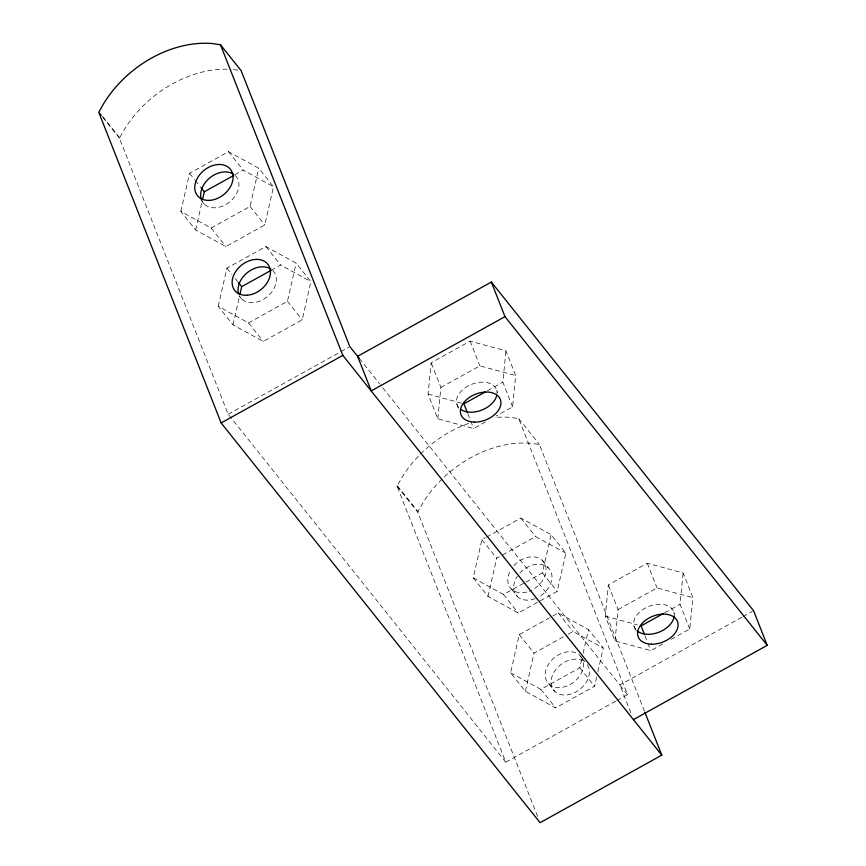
<?xml version="1.0" encoding="UTF-8"?>
<svg xmlns="http://www.w3.org/2000/svg" width="866" height="866" viewBox="0 0 866 866"><rect width="100%" height="100%" fill="white"/><g stroke="black" fill="none" stroke-linecap="round" stroke-linejoin="round"><path stroke-width="0.65" stroke-dasharray="4.33 3.25" d="M485.447 421.959L473.648 428.518L437.806 418.808L428.075 394.095L431.171 362.778L470.119 341.161L505.95 350.86L515.681 375.573L512.585 406.901L496.066 416.07M437.806 418.808L440.902 387.481L431.171 362.778M512.585 406.901L502.854 382.187L505.95 350.86M662.631 644.044L650.831 650.604L614.99 640.894L605.258 616.181L608.365 584.853L647.303 563.246L683.144 572.946L692.876 597.659L689.769 628.987L669.71 640.115M614.99 640.894L618.097 609.567L608.365 584.853M689.769 628.987L680.037 604.273L683.144 572.946M180.864 211.466L189.546 173.265L228.494 151.647L258.75 168.231L273.515 186.742L264.834 224.944L225.896 246.561L195.64 229.977L180.864 211.466L211.131 228.05L225.896 246.561M195.64 229.977L202.222 200.999M218.243 306.348L226.924 268.157L265.873 246.539L296.129 263.123L310.894 281.623L302.212 319.825L263.275 341.442L233.008 324.858L218.243 306.348L248.51 322.931L263.275 341.442M211.131 228.05L250.068 206.433L258.75 168.231M233.008 324.858L239.601 295.88M248.51 322.931L287.447 301.314L296.129 263.123M486.638 537.082L520.856 518.085L551.112 534.668L565.877 553.179L557.195 591.381L518.258 612.998L488.002 596.414L473.237 577.903L481.907 539.702L485.458 537.743M488.002 596.414L496.683 558.213L501.403 555.593M596.674 677.05L594.574 686.262L555.636 707.879L525.37 691.295L510.604 672.795L519.286 634.594L549.975 617.555M525.911 582.039L542.43 572.87L551.112 534.668M525.37 691.295L534.051 653.105L563.56 636.727M510.604 672.795L540.871 689.379L579.809 667.762L581.909 658.539M583.099 653.267L588.49 629.56L558.234 612.976L551.155 616.906M597.865 671.778L603.256 648.06L588.49 629.56M615.661 701.2L505.787 762.199L397.05 486.151L401.402 478.346A99.536 73.642 -38.6 0 1 469.047 423.236M505.787 762.199L228.191 414.262L119.454 138.214L123.806 130.409A99.536 73.642 -38.6 0 1 230.854 69.312M537.602 816.411L417.715 512.055L422.067 504.25A99.536 73.642 -38.6 0 1 531.767 443.36L539.41 444.507L644.434 711.127M235 174.737L243.259 170.158L273.515 186.742M271.199 270.279L280.638 265.039L310.894 281.623M228.191 414.262L348.695 347.363M440.902 387.481L479.851 365.863L515.681 375.573M487.515 390.707L502.854 382.187M502.583 554.933L535.621 536.595L565.877 553.179M473.237 577.903L503.492 594.487L524.731 582.699M568.28 634.107L573 631.487L603.256 648.06M618.097 609.567L657.034 587.949L692.876 597.659M664.698 612.792L680.037 604.273M741.859 617.252L619.861 684.984L380.38 384.84M743.039 616.603L752.424 611.396M616.841 700.551L627.471 694.64L518.734 418.592L511.092 417.444A99.536 73.642 -38.6 0 0 494.172 417.553M233.495 69.518L241.138 70.666M428.075 394.095L463.905 403.805M605.258 616.181L637.257 624.851M518.734 418.592L539.41 444.507M228.494 151.647L243.259 170.158M520.856 518.085L535.621 536.595M542.495 560.573L548.405 567.977M250.068 206.433L264.834 224.944M542.43 572.87L557.195 591.381M359.303 358.416L379.546 383.779M265.873 246.539L280.638 265.039M558.234 612.976L573 631.487M581.562 657.575L579.874 655.465A21.109 15.62 -38.6 0 0 547.052 666.831A21.109 15.62 -38.6 0 0 565.238 686.619A21.109 15.62 -38.6 0 0 580.696 656.363M582.407 658.636L584.929 661.808M189.546 173.265L194.471 179.435M195.294 180.464L200.219 186.634M481.907 539.702L496.683 558.213M287.447 301.314L302.212 319.825M579.809 667.762L594.574 686.262M201.724 200.89L204.257 204.073M511.384 589.01L517.294 596.414M503.492 594.487L518.258 612.998M226.924 268.157L231.85 274.316M235.13 278.43L237.587 281.515M519.286 634.594L534.051 653.105M102.513 116.196L119.822 137.9M397.483 485.902L418.094 511.741M102.913 117.484L119.454 138.214M397.05 486.151L417.715 512.055M239.103 295.782L241.636 298.954M548.763 683.902L554.662 691.306M540.871 689.379L555.636 707.879M627.471 694.64L619.861 684.984L631.541 714.634M673.813 612.219L674.787 614.698M647.303 563.246L657.034 587.949M644.997 635.774L647.422 641.955M647.909 643.189L650.831 650.604M634.053 626.324L635.514 630.037M496.629 390.133L497.604 392.612M470.119 341.161L479.851 365.863M467.802 413.688L470.238 419.869M470.725 421.103L473.648 428.518M456.858 404.249L458.807 409.185M587.332 664.752A21.109 15.62 -38.6 0 1 570.131 694.316A21.109 15.62 -38.6 0 1 553.19 673.77A21.109 15.62 -38.6 0 1 585.773 662.869M272.747 270.517A21.109 15.62 -38.6 0 1 266.468 297.298A21.109 15.62 -38.6 0 1 239.449 295.999M519.795 573.097A21.109 15.62 -38.6 0 1 549.39 569.081A21.109 15.62 -38.6 0 1 538.684 597.02M535.156 598.666A21.109 15.62 -38.6 0 1 516.309 595.321A21.109 15.62 -38.6 0 1 517.392 576.161M635.676 629.409A21.109 13.856 -21.5 0 1 648.656 606.471A21.109 13.856 -21.5 0 1 674.17 613.94M458.493 407.323A21.109 13.856 -21.5 0 1 472.706 383.919A21.109 13.856 -21.5 0 1 497.008 393.662M513.884 565.693A21.109 15.62 -38.6 0 1 544.313 562.889A21.109 15.62 -38.6 0 1 529.245 591.262M526.853 592.03A21.109 15.62 -38.6 0 1 510.096 587.527A21.109 15.62 -38.6 0 1 510.81 569.828M235.368 175.636A21.109 15.62 -38.6 0 1 228.429 202.904A21.109 15.62 -38.6 0 1 201.561 199.981"/><path stroke-width="1.3" d="M202.525 199.678L204.311 191.776L233.82 175.397M239.893 294.559L241.69 286.657L271.199 270.279M221.144 422.944L342.839 355.396L661.776 755.152L540.081 822.7L221.144 422.944L98.778 112.309L103.13 104.505A99.536 73.642 -38.6 0 1 212.83 43.603L220.473 44.751L241.138 70.666L349.875 346.714L359.303 358.416M767.222 645.343L753.593 610.747L491.358 282.056L357.615 356.305L371.243 390.891L504.986 316.653L767.222 645.343L633.49 719.581M485.155 392.017L463.905 403.805L467.315 412.454M663.518 613.442L641.1 625.891L644.51 634.54M201.031 187.662L204.311 191.776M238.41 282.543L241.69 286.657M99.601 113.338L101.257 115.416M491.358 282.056L504.986 316.653M644.932 712.382L661.776 755.152M220.473 44.751L342.839 355.396M674.203 615.748A21.109 13.856 -21.5 0 1 659.221 632.083A21.109 13.856 -21.5 0 1 636.932 630.719M496.716 395.524A21.109 13.856 -21.5 0 1 482.026 409.997A21.109 13.856 -21.5 0 1 461.264 409.77M238.529 293.682A21.109 15.62 -38.6 0 1 247.893 272.173A21.109 15.62 -38.6 0 1 270.798 268.98M201.561 199.981A21.109 15.62 -38.6 0 1 209.875 177.801A21.109 15.62 -38.6 0 1 233.419 174.088M247.211 295.241A21.109 15.62 -38.6 0 0 269.532 267.204A21.109 15.62 -38.6 0 0 237.1 269.564A21.109 15.62 -38.6 0 0 247.211 295.241M209.832 200.349A21.109 15.62 -38.6 0 0 232.153 172.312A21.109 15.62 -38.6 0 0 199.721 174.672A21.109 15.62 -38.6 0 0 209.832 200.349M651.384 644.185A21.109 13.856 -21.5 0 0 677.71 622.102A21.109 13.856 -21.5 0 0 644.391 621.193A21.109 13.856 -21.5 0 0 651.384 644.185M474.2 422.099A21.109 13.856 -21.5 0 0 500.526 400.016A21.109 13.856 -21.5 0 0 467.196 399.107A21.109 13.856 -21.5 0 0 474.2 422.099"/></g></svg>
